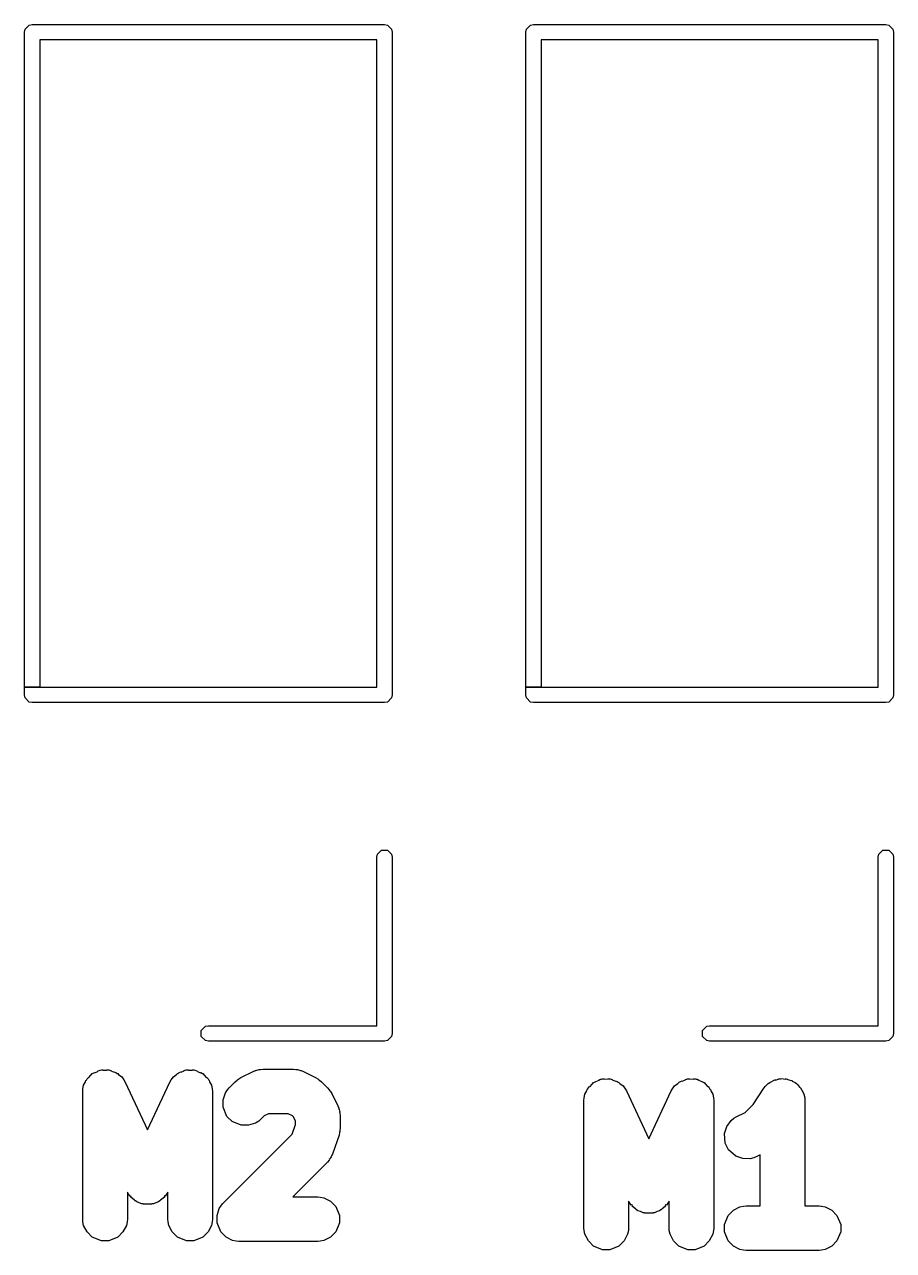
# Model space of a CAD drawing. Header units: millimetres. Extents: x 102.9 to 147, y -135 to -49.9.
# Drawn here: x 115.13 to 121.94, y -99.83 to -90.23 of the extents above; entities that cross this region are included whole.
import ezdxf

# ---------------------------------------------------------------- set-up
doc = ezdxf.new("R2010")
doc.units = ezdxf.units.MM
doc.layers.add('F.Silkscreen', color=41, linetype='CONTINUOUS', true_color=0xf2eda1)

msp = doc.modelspace()

# ---------------------------------------------------------------- linework, layer by layer
at = {"layer": 'F.Silkscreen', "linetype": 'CONTINUOUS'}
for p, q in [((115.138834, -90.267039), (115.171306, -90.234567)), ((115.171306, -90.234567), (115.194267, -90.23)), ((115.194267, -90.23), (117.954267, -90.23)), ((117.954267, -90.23), (117.977228, -90.234567)), ((117.977228, -90.234567), (118.0097, -90.267039)), ((119.064567, -90.267039), (119.097039, -90.234567)), ((119.097039, -90.234567), (119.12, -90.23)), ((119.12, -90.23), (121.88, -90.23)), ((121.88, -90.23), (121.902961, -90.234567)), ((121.902961, -90.234567), (121.935433, -90.267039)), ((115.134267, -90.29), (115.138834, -90.267039)), ((115.134267, -95.42), (115.134267, -90.29)), ((118.0097, -90.267039), (118.014267, -90.29)), ((118.014267, -90.29), (118.014267, -95.48)), ((119.06, -90.29), (119.064567, -90.267039)), ((119.06, -95.42), (119.06, -90.29)), ((121.935433, -90.267039), (121.94, -90.29)), ((121.94, -90.29), (121.94, -95.48)), ((117.894267, -90.35), (115.254267, -90.35)), ((115.254267, -90.35), (115.254267, -95.42)), ((117.894267, -95.42), (117.894267, -90.35)), ((121.82, -90.35), (119.18, -90.35)), ((119.18, -90.35), (119.18, -95.42)), ((121.82, -95.42), (121.82, -90.35)), ((115.134267, -95.48), (115.134267, -95.42)), ((115.134267, -95.42), (115.254267, -95.42)), ((115.254267, -95.42), (115.134267, -95.42)), ((115.254267, -95.42), (117.894267, -95.42)), ((119.06, -95.48), (119.06, -95.42)), ((119.06, -95.42), (119.18, -95.42)), ((119.18, -95.42), (119.06, -95.42)), ((119.18, -95.42), (121.82, -95.42)), ((115.138834, -95.502961), (115.134267, -95.48)), ((115.171306, -95.535433), (115.138834, -95.502961)), ((118.0097, -95.502961), (117.977228, -95.535433)), ((118.014267, -95.48), (118.0097, -95.502961)), ((119.064567, -95.502961), (119.06, -95.48)), ((119.097039, -95.535433), (119.064567, -95.502961)), ((121.935433, -95.502961), (121.902961, -95.535433)), ((121.94, -95.48), (121.935433, -95.502961)), ((115.194267, -95.54), (115.171306, -95.535433)), ((117.954267, -95.54), (115.194267, -95.54)), ((117.977228, -95.535433), (117.954267, -95.54)), ((119.12, -95.54), (119.097039, -95.535433)), ((121.88, -95.54), (119.12, -95.54)), ((121.902961, -95.535433), (121.88, -95.54)), ((117.894267, -96.75), (117.898834, -96.727039)), ((117.894267, -98.07), (117.894267, -96.75)), ((117.898834, -96.727039), (117.931306, -96.694567)), ((117.931306, -96.694567), (117.977228, -96.694567)), ((117.977228, -96.694567), (118.0097, -96.727039)), ((118.0097, -96.727039), (118.014267, -96.75)), ((118.014267, -96.75), (118.014267, -98.13)), ((121.82, -96.75), (121.824567, -96.727039)), ((121.82, -98.07), (121.82, -96.75)), ((121.824567, -96.727039), (121.857039, -96.694567)), ((121.857039, -96.694567), (121.902961, -96.694567)), ((121.902961, -96.694567), (121.935433, -96.727039)), ((121.935433, -96.727039), (121.94, -96.75)), ((121.94, -96.75), (121.94, -98.13)), ((116.518834, -98.107039), (116.551306, -98.074567)), ((116.518834, -98.152961), (116.518834, -98.107039)), ((116.551306, -98.074567), (116.574267, -98.07)), ((116.574267, -98.07), (117.894267, -98.07)), ((120.444567, -98.107039), (120.477039, -98.074567)), ((120.444567, -98.152961), (120.444567, -98.107039)), ((120.477039, -98.074567), (120.5, -98.07)), ((120.5, -98.07), (121.82, -98.07)), ((116.551306, -98.185433), (116.518834, -98.152961)), ((116.574267, -98.19), (116.551306, -98.185433)), ((117.954267, -98.19), (116.574267, -98.19)), ((117.977228, -98.185433), (117.954267, -98.19)), ((118.0097, -98.152961), (117.977228, -98.185433)), ((118.014267, -98.13), (118.0097, -98.152961)), ((120.477039, -98.185433), (120.444567, -98.152961)), ((120.5, -98.19), (120.477039, -98.185433)), ((121.88, -98.19), (120.5, -98.19)), ((121.902961, -98.185433), (121.88, -98.19)), ((121.935433, -98.152961), (121.902961, -98.185433)), ((121.94, -98.13), (121.935433, -98.152961)), ((115.61904, -98.49607), (115.624738, -98.485411)), ((115.624738, -98.485411), (115.634162, -98.475986)), ((115.634162, -98.475986), (115.63587, -98.477693)), ((115.63587, -98.477693), (115.654522, -98.457327)), ((115.653671, -98.456476), (115.665334, -98.444814)), ((115.654522, -98.457327), (115.653671, -98.456476)), ((115.665334, -98.444814), (115.666377, -98.444381)), ((115.666377, -98.444381), (115.66714, -98.443549)), ((115.66714, -98.443549), (115.682087, -98.436573)), ((115.682087, -98.436573), (115.682596, -98.437664)), ((115.682596, -98.437664), (115.708102, -98.427099)), ((115.707081, -98.42491), (115.71916, -98.419273)), ((115.708102, -98.427099), (115.707081, -98.42491)), ((115.71916, -98.419273), (115.727931, -98.418887)), ((115.727931, -98.418887), (115.736042, -98.415528)), ((115.736042, -98.415528), (115.74937, -98.415528)), ((115.74937, -98.415528), (115.74937, -98.417944)), ((115.74937, -98.417944), (115.776951, -98.416731)), ((115.776951, -98.416731), (115.776951, -98.415528)), ((115.776951, -98.415528), (115.793444, -98.415528)), ((115.793444, -98.415528), (115.794488, -98.41596)), ((115.794488, -98.41596), (115.795622, -98.415911)), ((115.795622, -98.415911), (115.795623, -98.415911)), ((115.795623, -98.415911), (115.811125, -98.421548)), ((115.811125, -98.421548), (115.810713, -98.42268)), ((115.810713, -98.42268), (115.836218, -98.433245)), ((115.836218, -98.433245), (115.837045, -98.430974)), ((115.837045, -98.430974), (115.849573, -98.43553)), ((115.849573, -98.43553), (115.859251, -98.442785)), ((115.859251, -98.442785), (115.864155, -98.444817)), ((115.864155, -98.444817), (115.870728, -98.45139)), ((115.870728, -98.45139), (115.896023, -98.470354)), ((115.896023, -98.470354), (115.913334, -98.493949)), ((115.913334, -98.493949), (115.923325, -98.510815)), ((116.272827, -98.510813), (116.282819, -98.493946)), ((116.282819, -98.493946), (116.30013, -98.470352)), ((116.30013, -98.470352), (116.32543, -98.451383)), ((116.32543, -98.451383), (116.332001, -98.444814)), ((116.332001, -98.444814), (116.3369, -98.442784)), ((116.3369, -98.442784), (116.346577, -98.43553)), ((116.346577, -98.43553), (116.359104, -98.430974)), ((116.359104, -98.430974), (116.35993, -98.433246)), ((116.35993, -98.433246), (116.385438, -98.42268)), ((116.385027, -98.421548), (116.400529, -98.415911)), ((116.385438, -98.42268), (116.385027, -98.421548)), ((116.400529, -98.415911), (116.401662, -98.41596)), ((116.401662, -98.41596), (116.402708, -98.415528)), ((116.402708, -98.415528), (116.419201, -98.415528)), ((116.419201, -98.415528), (116.419201, -98.416731)), ((116.419201, -98.416731), (116.446782, -98.417944)), ((116.446782, -98.417944), (116.446782, -98.415528)), ((116.446782, -98.415528), (116.46011, -98.415528)), ((116.46011, -98.415528), (116.46822, -98.418887)), ((116.46822, -98.418887), (116.476992, -98.419273)), ((116.476992, -98.419273), (116.489071, -98.42491)), ((116.489071, -98.42491), (116.488048, -98.4271)), ((116.488048, -98.4271), (116.513552, -98.437664)), ((116.513552, -98.437664), (116.514062, -98.436572)), ((116.514062, -98.436572), (116.52901, -98.443548)), ((116.52901, -98.443548), (116.529775, -98.444383)), ((116.529775, -98.444383), (116.530821, -98.444817)), ((116.530821, -98.444817), (116.542483, -98.456479)), ((116.542483, -98.456479), (116.541631, -98.45733)), ((116.541631, -98.45733), (116.560276, -98.477691)), ((116.560276, -98.477691), (116.561986, -98.475982)), ((116.561986, -98.475982), (116.571411, -98.485407)), ((116.571411, -98.485407), (116.577114, -98.496077)), ((116.799009, -98.496259), (116.806053, -98.491551)), ((116.806053, -98.491551), (116.81275, -98.486355)), ((116.81275, -98.486355), (116.829338, -98.475913)), ((116.829338, -98.475913), (116.924576, -98.428294)), ((116.924576, -98.428294), (116.942864, -98.421294)), ((116.942864, -98.421294), (116.946487, -98.420301)), ((116.946487, -98.420301), (116.946844, -98.421605)), ((116.946844, -98.421605), (116.954623, -98.41745)), ((116.954623, -98.41745), (116.962949, -98.415793)), ((116.962949, -98.415793), (116.971114, -98.413558)), ((116.971114, -98.413558), (116.979932, -98.413795)), ((116.979669, -98.412467), (116.983354, -98.411735)), ((116.979932, -98.413795), (116.979669, -98.412467)), ((116.983354, -98.411735), (117.002838, -98.409819)), ((117.002838, -98.409819), (117.240933, -98.409819)), ((117.240933, -98.409819), (117.260422, -98.411736)), ((117.260422, -98.411736), (117.264106, -98.412468)), ((117.264106, -98.412468), (117.263842, -98.413794)), ((117.263842, -98.413794), (117.272659, -98.413558)), ((117.272659, -98.413558), (117.280833, -98.415796)), ((117.280833, -98.415796), (117.289146, -98.41745)), ((117.289146, -98.41745), (117.296919, -98.421604)), ((117.296919, -98.421604), (117.297277, -98.420299)), ((117.297277, -98.420299), (117.300901, -98.421292)), ((117.300901, -98.421292), (117.319195, -98.428294)), ((117.319195, -98.428294), (117.414433, -98.475913)), ((117.414433, -98.475913), (117.431024, -98.486357)), ((117.431024, -98.486357), (117.437722, -98.491555)), ((117.437722, -98.491555), (117.44476, -98.496258)), ((119.632814, -98.49491), (119.644893, -98.489273)), ((119.644893, -98.489273), (119.653664, -98.488887)), ((119.653664, -98.488887), (119.661775, -98.485528)), ((119.661775, -98.485528), (119.675103, -98.485528)), ((119.675103, -98.485528), (119.675103, -98.487944)), ((119.675103, -98.487944), (119.702684, -98.486731)), ((119.702684, -98.486731), (119.702684, -98.485528)), ((119.702684, -98.485528), (119.719177, -98.485528)), ((119.719177, -98.485528), (119.720221, -98.48596)), ((119.720221, -98.48596), (119.721355, -98.485911)), ((119.721355, -98.485911), (119.721356, -98.485911)), ((119.721356, -98.485911), (119.736858, -98.491548)), ((119.736858, -98.491548), (119.736446, -98.49268)), ((119.736446, -98.49268), (119.761951, -98.503245)), ((120.285663, -98.503246), (120.311171, -98.49268)), ((120.31076, -98.491548), (120.326262, -98.485911)), ((120.311171, -98.49268), (120.31076, -98.491548)), ((120.326262, -98.485911), (120.327395, -98.48596)), ((120.327395, -98.48596), (120.328441, -98.485528)), ((120.328441, -98.485528), (120.344934, -98.485528)), ((120.344934, -98.485528), (120.344934, -98.486731)), ((120.344934, -98.486731), (120.372515, -98.487944)), ((120.372515, -98.487944), (120.372515, -98.485528)), ((120.372515, -98.485528), (120.385843, -98.485528)), ((120.385843, -98.485528), (120.393953, -98.488887)), ((120.393953, -98.488887), (120.402725, -98.489273)), ((120.402725, -98.489273), (120.414804, -98.49491)), ((121.010076, -98.494445), (121.017648, -98.49293)), ((121.017648, -98.49293), (121.018199, -98.495686)), ((121.018199, -98.495686), (121.042727, -98.485528)), ((121.042727, -98.485528), (121.054666, -98.485528)), ((121.054666, -98.485528), (121.066372, -98.483187)), ((121.066372, -98.483187), (121.092408, -98.488337)), ((121.092408, -98.488337), (121.092408, -98.485528)), ((121.092408, -98.485528), (121.100129, -98.485528)), ((121.100129, -98.485528), (121.120167, -98.493828)), ((121.120167, -98.493828), (121.14145, -98.498038)), ((115.589743, -98.584819), (115.591664, -98.56531)), ((115.589743, -99.584819), (115.589743, -98.584819)), ((115.591664, -98.56531), (115.597373, -98.536609)), ((115.597373, -98.536609), (115.612274, -98.508729)), ((115.612274, -98.508729), (115.615454, -98.499987)), ((115.615454, -98.499987), (115.61904, -98.49607)), ((115.923325, -98.510815), (116.098075, -98.88528)), ((116.098075, -98.88528), (116.272827, -98.510813)), ((116.577114, -98.496077), (116.5807, -98.499993)), ((116.5807, -98.499993), (116.5807, -98.499994)), ((116.5807, -98.499994), (116.583874, -98.508725)), ((116.583874, -98.508725), (116.598779, -98.536609)), ((116.598779, -98.536609), (116.604488, -98.56531)), ((116.604488, -98.56531), (116.606409, -98.584819)), ((116.606409, -98.584819), (116.606409, -99.584819)), ((116.707543, -98.595799), (116.723801, -98.571467)), ((116.723801, -98.571467), (116.736237, -98.556313)), ((116.736237, -98.556313), (116.783856, -98.508694)), ((116.783856, -98.508694), (116.799009, -98.496259)), ((117.44476, -98.496258), (117.459915, -98.508694)), ((117.459915, -98.508694), (117.507534, -98.556313)), ((117.507534, -98.556313), (117.519973, -98.571471)), ((117.519973, -98.571471), (117.524676, -98.57851)), ((117.524676, -98.57851), (117.529869, -98.585201)), ((117.529869, -98.585201), (117.540315, -98.601795)), ((119.523106, -98.606609), (119.538007, -98.578729)), ((119.538007, -98.578729), (119.541187, -98.569987)), ((119.541187, -98.569987), (119.544773, -98.56607)), ((119.544773, -98.56607), (119.550471, -98.555411)), ((119.550471, -98.555411), (119.559895, -98.545986)), ((119.559895, -98.545986), (119.561603, -98.547693)), ((119.561603, -98.547693), (119.580255, -98.527327)), ((119.579404, -98.526476), (119.591067, -98.514814)), ((119.580255, -98.527327), (119.579404, -98.526476)), ((119.591067, -98.514814), (119.59211, -98.514381)), ((119.59211, -98.514381), (119.592873, -98.513549)), ((119.592873, -98.513549), (119.60782, -98.506573)), ((119.60782, -98.506573), (119.608329, -98.507664)), ((119.608329, -98.507664), (119.633835, -98.497099)), ((119.633835, -98.497099), (119.632814, -98.49491)), ((119.761951, -98.503245), (119.762778, -98.500974)), ((119.762778, -98.500974), (119.775306, -98.50553)), ((119.775306, -98.50553), (119.784984, -98.512785)), ((119.784984, -98.512785), (119.789888, -98.514817)), ((119.789888, -98.514817), (119.796461, -98.52139)), ((119.796461, -98.52139), (119.821756, -98.540354)), ((119.821756, -98.540354), (119.839067, -98.563949)), ((119.839067, -98.563949), (119.849058, -98.580815)), ((119.849058, -98.580815), (120.023808, -98.95528)), ((120.023808, -98.95528), (120.19856, -98.580813)), ((120.19856, -98.580813), (120.208552, -98.563946)), ((120.208552, -98.563946), (120.225863, -98.540352)), ((120.225863, -98.540352), (120.251163, -98.521383)), ((120.251163, -98.521383), (120.257734, -98.514814)), ((120.257734, -98.514814), (120.262633, -98.512784)), ((120.262633, -98.512784), (120.27231, -98.50553)), ((120.27231, -98.50553), (120.284837, -98.500974)), ((120.284837, -98.500974), (120.285663, -98.503246)), ((120.414804, -98.49491), (120.413781, -98.4971)), ((120.413781, -98.4971), (120.439285, -98.507664)), ((120.439285, -98.507664), (120.439795, -98.506572)), ((120.439795, -98.506572), (120.454743, -98.513548)), ((120.454743, -98.513548), (120.455508, -98.514383)), ((120.455508, -98.514383), (120.456554, -98.514817)), ((120.456554, -98.514817), (120.468216, -98.526479)), ((120.468216, -98.526479), (120.467364, -98.52733)), ((120.467364, -98.52733), (120.486009, -98.547691)), ((120.486009, -98.547691), (120.487719, -98.545982)), ((120.487719, -98.545982), (120.497144, -98.555407)), ((120.497144, -98.555407), (120.502847, -98.566077)), ((120.502847, -98.566077), (120.506433, -98.569993)), ((120.506433, -98.569993), (120.506433, -98.569994)), ((120.506433, -98.569994), (120.509607, -98.578725)), ((120.509607, -98.578725), (120.524512, -98.606609)), ((120.840193, -98.686185), (120.925819, -98.557746)), ((120.925819, -98.557746), (120.93824, -98.542579)), ((120.93824, -98.542579), (120.958911, -98.521865)), ((120.958911, -98.521865), (120.971964, -98.514869)), ((120.971964, -98.514869), (120.972023, -98.514811)), ((120.972023, -98.514811), (120.972245, -98.514718)), ((120.972245, -98.514718), (121.010076, -98.494445)), ((121.14145, -98.498038), (121.147875, -98.502321)), ((121.147875, -98.502321), (121.146316, -98.504659)), ((121.146316, -98.504659), (121.17084, -98.514817)), ((121.17084, -98.514817), (121.179282, -98.523259)), ((121.179282, -98.523259), (121.189215, -98.529881)), ((121.189215, -98.529881), (121.203983, -98.551933)), ((121.203983, -98.551933), (121.20597, -98.549947)), ((121.20597, -98.549947), (121.21143, -98.555407)), ((121.21143, -98.555407), (121.231675, -98.593283)), ((116.69069, -98.651356), (116.707543, -98.595799)), ((116.69069, -98.708758), (116.69069, -98.651356)), ((117.540315, -98.601795), (117.587934, -98.697033)), ((119.515476, -98.654819), (119.517397, -98.63531)), ((119.515476, -99.654819), (119.515476, -98.654819)), ((119.517397, -98.63531), (119.523106, -98.606609)), ((120.524512, -98.606609), (120.530221, -98.63531)), ((120.530221, -98.63531), (120.532142, -98.654819)), ((120.532142, -98.654819), (120.532142, -99.654819)), ((121.231675, -98.593283), (121.231803, -98.593474)), ((121.231803, -98.593474), (121.231804, -98.593479)), ((121.231804, -98.593479), (121.231818, -98.593551)), ((121.231818, -98.593551), (121.238798, -98.606609)), ((121.238798, -98.606609), (121.244507, -98.63531)), ((121.244507, -98.63531), (121.246428, -98.654819)), ((121.246428, -98.654819), (121.246428, -99.479819)), ((116.719979, -98.779469), (116.69069, -98.708758)), ((116.760569, -98.820059), (116.719979, -98.779469)), ((117.011264, -98.776262), (116.983725, -98.803801)), ((117.04415, -98.759819), (117.011264, -98.776262)), ((117.199621, -98.759819), (117.04415, -98.759819)), ((117.232507, -98.776262), (117.199621, -98.759819)), ((117.239966, -98.783721), (117.232507, -98.776262)), ((117.587934, -98.697033), (117.594941, -98.715345)), ((117.595933, -98.718968), (117.594629, -98.719324)), ((117.594629, -98.719324), (117.598779, -98.727088)), ((117.594941, -98.715345), (117.595933, -98.718968)), ((117.598779, -98.727088), (117.600431, -98.735396)), ((117.600431, -98.735396), (117.602668, -98.743563)), ((117.602668, -98.743563), (117.602428, -98.752364)), ((117.602428, -98.752364), (117.603754, -98.752101)), ((117.603754, -98.752101), (117.604487, -98.755786)), ((117.604487, -98.755786), (117.606409, -98.775295)), ((117.606409, -98.775295), (117.606409, -98.870533)), ((120.707452, -98.784008), (120.777288, -98.74909)), ((120.777288, -98.74909), (120.840193, -98.686185)), ((116.83128, -98.849348), (116.760569, -98.820059)), ((116.888682, -98.849348), (116.83128, -98.849348)), ((116.944239, -98.832495), (116.888682, -98.849348)), ((116.968571, -98.816237), (116.944239, -98.832495)), ((116.983725, -98.803801), (116.968571, -98.816237)), ((117.230834, -98.918856), (117.256409, -98.842134)), ((117.256409, -98.816607), (117.239966, -98.783721)), ((117.256409, -98.842134), (117.256409, -98.816607)), ((117.606409, -98.870533), (117.604487, -98.890045)), ((120.616034, -98.914228), (120.634186, -98.859771)), ((120.634186, -98.859771), (120.667743, -98.812394)), ((120.667743, -98.812394), (120.690861, -98.794452)), ((120.690861, -98.794452), (120.707452, -98.784008)), ((116.688618, -99.461075), (117.230834, -98.918856)), ((117.597428, -98.925874), (117.549809, -99.06873)), ((117.601775, -98.906755), (117.597428, -98.925874)), ((117.602833, -98.898356), (117.601775, -98.906755)), ((117.604487, -98.890045), (117.602833, -98.898356)), ((120.62146, -98.990571), (120.616034, -98.914228)), ((117.549809, -99.06873), (117.541811, -99.086641)), ((120.647131, -99.041913), (120.62146, -98.990571)), ((120.647132, -99.041914), (120.647131, -99.041913)), ((120.704952, -99.092061), (120.647132, -99.041914)), ((117.507534, -99.137134), (117.23485, -99.409819)), ((117.519975, -99.121973), (117.507534, -99.137134)), ((117.522062, -99.118849), (117.519975, -99.121973)), ((117.527329, -99.112047), (117.520937, -99.118098)), ((117.520937, -99.118098), (117.522062, -99.118849)), ((117.53152, -99.104692), (117.527329, -99.112047)), ((117.536225, -99.097653), (117.53152, -99.104692)), ((117.538778, -99.089234), (117.536225, -99.097653)), ((117.539951, -99.089903), (117.538778, -99.089234)), ((117.541811, -99.086641), (117.539951, -99.089903)), ((120.759409, -99.110213), (120.704952, -99.092061)), ((120.817443, -99.111793), (120.759409, -99.110213)), ((120.845667, -99.104064), (120.817443, -99.111793)), ((120.863976, -99.097058), (120.845667, -99.104064)), ((120.896428, -99.080832), (120.863976, -99.097058)), ((120.896428, -99.479819), (120.896428, -99.080832)), ((115.949486, -99.389977), (115.939743, -99.373529)), ((115.939743, -99.373529), (115.939743, -99.584819)), ((115.96092, -99.405561), (115.949486, -99.389977)), ((115.965509, -99.402193), (115.96092, -99.405561)), ((115.964025, -99.409794), (115.969075, -99.406087)), ((115.966797, -99.413572), (115.964025, -99.409794)), ((115.969075, -99.406087), (115.965509, -99.402193)), ((115.99594, -99.435419), (115.966797, -99.413572)), ((116.000482, -99.440378), (115.99594, -99.435419)), ((116.002368, -99.441258), (116.000482, -99.440378)), ((116.00272, -99.440502), (116.002368, -99.441258)), ((116.013248, -99.448394), (116.00272, -99.440502)), ((116.033226, -99.455659), (116.013248, -99.448394)), ((116.182902, -99.448395), (116.162926, -99.455658)), ((116.193413, -99.440513), (116.182902, -99.448395)), ((116.193765, -99.441266), (116.193413, -99.440513)), ((116.195652, -99.440386), (116.193765, -99.441266)), ((116.195682, -99.440372), (116.195652, -99.440386)), ((116.200236, -99.435397), (116.195682, -99.440372)), ((116.229365, -99.413558), (116.200236, -99.435397)), ((116.230642, -99.402192), (116.227085, -99.406075)), ((116.227085, -99.406075), (116.232136, -99.40978)), ((116.232136, -99.40978), (116.229365, -99.413558)), ((116.235232, -99.40556), (116.230642, -99.402192)), ((116.246666, -99.389976), (116.235232, -99.40556)), ((116.256409, -99.373529), (116.246666, -99.389976)), ((116.256409, -99.584819), (116.256409, -99.373529)), ((117.23485, -99.409819), (117.431409, -99.409819)), ((117.431409, -99.409819), (117.450918, -99.41174)), ((117.450918, -99.41174), (117.479619, -99.417449)), ((117.479619, -99.417449), (117.530821, -99.444817)), ((117.530821, -99.444817), (117.571411, -99.485407)), ((119.875219, -99.459977), (119.865476, -99.443529)), ((119.865476, -99.443529), (119.865476, -99.654819)), ((120.182142, -99.443529), (120.172399, -99.459976)), ((120.182142, -99.654819), (120.182142, -99.443529)), ((116.052493, -99.46465), (116.033226, -99.455659)), ((116.052498, -99.464652), (116.052493, -99.46465)), ((116.064491, -99.465178), (116.052498, -99.464652)), ((116.063897, -99.466812), (116.064491, -99.465178)), ((116.067191, -99.46801), (116.063897, -99.466812)), ((116.067197, -99.468012), (116.067191, -99.46801)), ((116.098083, -99.466653), (116.067197, -99.468012)), ((116.128961, -99.46801), (116.098083, -99.466653)), ((116.132255, -99.466812), (116.128961, -99.46801)), ((116.14366, -99.46465), (116.13166, -99.465177)), ((116.13166, -99.465177), (116.132255, -99.466812)), ((116.162926, -99.455658), (116.14366, -99.46465)), ((116.643071, -99.556118), (116.659924, -99.500561)), ((116.659924, -99.500561), (116.676182, -99.476229)), ((116.676182, -99.476229), (116.688618, -99.461075)), ((117.571411, -99.485407), (117.6007, -99.556118)), ((119.886653, -99.475561), (119.875219, -99.459977)), ((119.891242, -99.472193), (119.886653, -99.475561)), ((119.889758, -99.479794), (119.894808, -99.476087)), ((119.89253, -99.483572), (119.889758, -99.479794)), ((119.894808, -99.476087), (119.891242, -99.472193)), ((119.921673, -99.505419), (119.89253, -99.483572)), ((119.926215, -99.510378), (119.921673, -99.505419)), ((119.928101, -99.511258), (119.926215, -99.510378)), ((119.928453, -99.510502), (119.928101, -99.511258)), ((119.938981, -99.518394), (119.928453, -99.510502)), ((119.958959, -99.525659), (119.938981, -99.518394)), ((119.978226, -99.53465), (119.958959, -99.525659)), ((119.978231, -99.534652), (119.978226, -99.53465)), ((119.990224, -99.535178), (119.978231, -99.534652)), ((119.98963, -99.536812), (119.990224, -99.535178)), ((119.992924, -99.53801), (119.98963, -99.536812)), ((119.99293, -99.538012), (119.992924, -99.53801)), ((120.023816, -99.536653), (119.99293, -99.538012)), ((120.054694, -99.53801), (120.023816, -99.536653)), ((120.057988, -99.536812), (120.054694, -99.53801)), ((120.069393, -99.53465), (120.057393, -99.535177)), ((120.057393, -99.535177), (120.057988, -99.536812)), ((120.088659, -99.525658), (120.069393, -99.53465)), ((120.108635, -99.518395), (120.088659, -99.525658)), ((120.119146, -99.510513), (120.108635, -99.518395)), ((120.119498, -99.511266), (120.119146, -99.510513)), ((120.121385, -99.510386), (120.119498, -99.511266)), ((120.121415, -99.510372), (120.121385, -99.510386)), ((120.125969, -99.505397), (120.121415, -99.510372)), ((120.155098, -99.483558), (120.125969, -99.505397)), ((120.156375, -99.472192), (120.152818, -99.476075)), ((120.152818, -99.476075), (120.157869, -99.47978)), ((120.157869, -99.47978), (120.155098, -99.483558)), ((120.160965, -99.47556), (120.156375, -99.472192)), ((120.172399, -99.459976), (120.160965, -99.47556)), ((120.645712, -99.555407), (120.686302, -99.514817)), ((120.686302, -99.514817), (120.737504, -99.487449)), ((120.737504, -99.487449), (120.766205, -99.48174)), ((120.766205, -99.48174), (120.785714, -99.479819)), ((120.785714, -99.479819), (120.896428, -99.479819)), ((121.246428, -99.479819), (121.357142, -99.479819)), ((121.357142, -99.479819), (121.376651, -99.48174)), ((121.376651, -99.48174), (121.405352, -99.487449)), ((121.405352, -99.487449), (121.456554, -99.514817)), ((121.456554, -99.514817), (121.497144, -99.555407)), ((115.591664, -99.604328), (115.589743, -99.584819)), ((115.597373, -99.633029), (115.591664, -99.604328)), ((115.624741, -99.684231), (115.597373, -99.633029)), ((115.932113, -99.633029), (115.904745, -99.684231)), ((115.937822, -99.604328), (115.932113, -99.633029)), ((115.939743, -99.584819), (115.937822, -99.604328)), ((116.25833, -99.604328), (116.256409, -99.584819)), ((116.264039, -99.633029), (116.25833, -99.604328)), ((116.291407, -99.684231), (116.264039, -99.633029)), ((116.598779, -99.633029), (116.571411, -99.684231)), ((116.604488, -99.604328), (116.598779, -99.633029)), ((116.606409, -99.584819), (116.604488, -99.604328)), ((116.643071, -99.613522), (116.643071, -99.556118)), ((116.672361, -99.684233), (116.643071, -99.613522)), ((117.6007, -99.61352), (117.571411, -99.684231)), ((117.6007, -99.556118), (117.6007, -99.61352)), ((120.616423, -99.626118), (120.645712, -99.555407)), ((120.616423, -99.68352), (120.616423, -99.626118)), ((121.497144, -99.555407), (121.526433, -99.626118)), ((121.526433, -99.626118), (121.526433, -99.68352)), ((115.665331, -99.724821), (115.624741, -99.684231)), ((115.736042, -99.75411), (115.665331, -99.724821)), ((115.864155, -99.724821), (115.793444, -99.75411)), ((115.904745, -99.684231), (115.864155, -99.724821)), ((116.331997, -99.724821), (116.291407, -99.684231)), ((116.402708, -99.75411), (116.331997, -99.724821)), ((116.530821, -99.724821), (116.46011, -99.75411)), ((116.571411, -99.684231), (116.530821, -99.724821)), ((116.712951, -99.724822), (116.672361, -99.684233)), ((116.764152, -99.752189), (116.712951, -99.724822)), ((117.530821, -99.724821), (117.479619, -99.752189)), ((117.571411, -99.684231), (117.530821, -99.724821)), ((119.517397, -99.674328), (119.515476, -99.654819)), ((119.523106, -99.703029), (119.517397, -99.674328)), ((119.550474, -99.754231), (119.523106, -99.703029)), ((119.857846, -99.703029), (119.830478, -99.754231)), ((119.863555, -99.674328), (119.857846, -99.703029)), ((119.865476, -99.654819), (119.863555, -99.674328)), ((120.184063, -99.674328), (120.182142, -99.654819)), ((120.189772, -99.703029), (120.184063, -99.674328)), ((120.21714, -99.754231), (120.189772, -99.703029)), ((120.524512, -99.703029), (120.497144, -99.754231)), ((120.530221, -99.674328), (120.524512, -99.703029)), ((120.532142, -99.654819), (120.530221, -99.674328)), ((120.645712, -99.754231), (120.616423, -99.68352)), ((121.526433, -99.68352), (121.497144, -99.754231)), ((115.793444, -99.75411), (115.736042, -99.75411)), ((116.46011, -99.75411), (116.402708, -99.75411)), ((116.792853, -99.757898), (116.764152, -99.752189)), ((116.812362, -99.759819), (116.792853, -99.757898)), ((117.431409, -99.759819), (116.812362, -99.759819)), ((117.450918, -99.757898), (117.431409, -99.759819)), ((117.479619, -99.752189), (117.450918, -99.757898)), ((119.591064, -99.794821), (119.550474, -99.754231)), ((119.661775, -99.82411), (119.591064, -99.794821)), ((119.719177, -99.82411), (119.661775, -99.82411)), ((119.789888, -99.794821), (119.719177, -99.82411)), ((119.830478, -99.754231), (119.789888, -99.794821)), ((120.25773, -99.794821), (120.21714, -99.754231)), ((120.328441, -99.82411), (120.25773, -99.794821)), ((120.385843, -99.82411), (120.328441, -99.82411)), ((120.456554, -99.794821), (120.385843, -99.82411)), ((120.497144, -99.754231), (120.456554, -99.794821)), ((120.686302, -99.794821), (120.645712, -99.754231)), ((120.737504, -99.822189), (120.686302, -99.794821)), ((120.766205, -99.827898), (120.737504, -99.822189)), ((120.785714, -99.829819), (120.766205, -99.827898)), ((121.357142, -99.829819), (120.785714, -99.829819)), ((121.376651, -99.827898), (121.357142, -99.829819)), ((121.405352, -99.822189), (121.376651, -99.827898)), ((121.456554, -99.794821), (121.405352, -99.822189)), ((121.497144, -99.754231), (121.456554, -99.794821))]:
    msp.add_line(p, q, dxfattribs=at)

doc.saveas('drawing.dxf')
